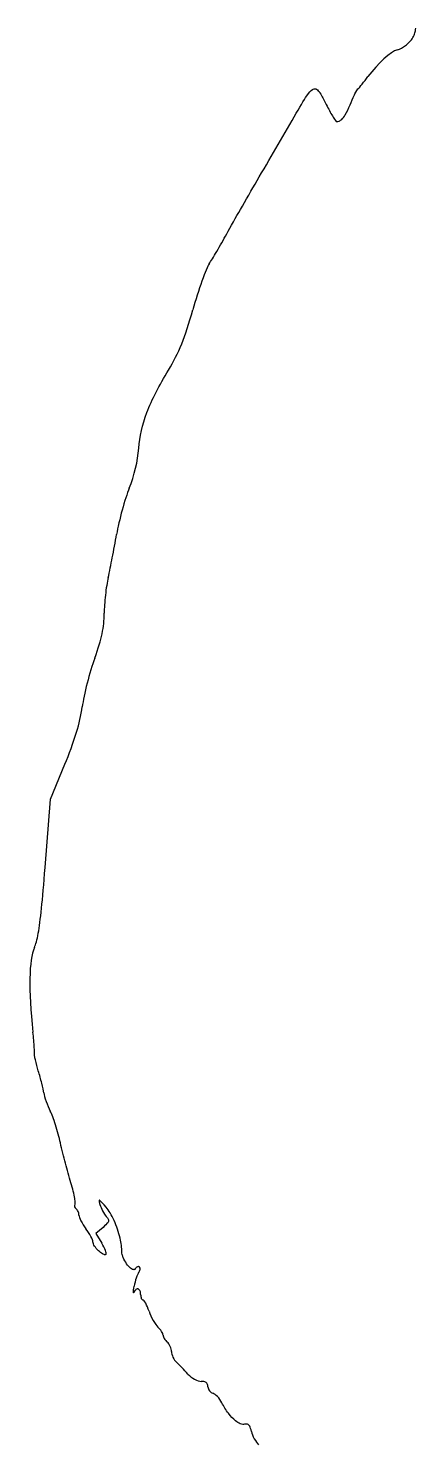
# Model space of a CAD drawing. Header units: millimetres. Extents: x -72 to 1, y -1 to 114.
# Drawn here: x -42.85 to -40.18, y 73.33 to 83.1 of the extents above; entities that cross this region are included whole.
import ezdxf

# ---------------------------------------------------------------- set-up
doc = ezdxf.new("R2010")
doc.units = ezdxf.units.MM
doc.header["$MEASUREMENT"] = 0

msp = doc.modelspace()

# ---------------------------------------------------------------- linework, layer by layer
for p, q in [((-42.6934, 77.7841), (-42.5944, 78.0256)), ((-42.7308, 77.3138), (-42.6934, 77.7841)), ((-42.3317, 74.8324), (-42.3815, 74.7892)), ((-42.3815, 74.7892), (-42.3409, 74.7237))]:
    msp.add_line(p, q)
for centre, major_axis, ratio, start_param, end_param in [((-40.4292, 82.7797), (0.1474, 0.17), 0.226126, 0.341742, 1.842688), ((-40.7742, 82.5597), (0.0534, -0.1038), 0.09083, 4.64025, 6.242617), ((-41.6704, 81.2269), (0.0781, 0.2551), 0.080802, 0.255564, 1.866891), ((-42.2136, 80.0639), (-0.0844, -0.3114), 0.316187, 1.208739, 2.120557), ((-42.1832, 79.7489), (0.0582, 0.2234), 0.102602, 0.663302, 2.271146), ((-42.2976, 79.1827), (0.0183, 0.1711), 0.110203, 0.724415, 2.333238), ((-42.4112, 78.6007), (0.0622, 0.2328), 0.103022, 0.865187, 2.472063), ((-41.893, 73.7479), (-0.8666, 3.0613), 0.121814, 0.145864, 0.61974), ((-42.7038, 75.6862), (-0.0344, 0.0883), 0.144134, 0.542913, 2.153258), ((-42.6628, 75.4906), (0.0456, -0.1595), 0.100792, 1.044721, 2.651133), ((-42.5072, 74.9789), (-0.0132, 0.0182), 0.955122, 0.36958, 1.978828), ((-42.5173, 74.9298), (0.0101, -0.0321), 0.504717, 1.011593, 2.617915), ((-42.4515, 74.8547), (-0.0446, 0.0684), 0.209032, 0.307027, 1.915408), ((-42.3251, 74.9558), (0.029, -0.0568), 0.210188, 3.984554, 5.591066), ((-42.4482, 74.7944), (0.045, -0.0669), 0.188708, 0.270079, 1.879619), ((-42.3511, 74.7105), (-0.0384, 0.0646), 0.207489, 3.190701, 4.794302), ((-42.0979, 74.4545), (0.0175, 0.0698), 0.18459, 0.390133, 2.006172), ((-42.0964, 74.5345), (-0.0126, -0.0262), 0.606521, 2.928798, 4.537022), ((-42.0993, 74.5341), (-0.0169, -0.0258), 0.594692, 1.424889, 3.022281), ((-42.057, 74.3686), (-0.0006, 0.0374), 0.418315, 1.528304, 3.138293), ((-42.0314, 74.2564), (0.026, -0.0747), 0.189589, 1.474566, 3.078975), ((-41.9795, 74.2206), (-0.0391, 0.0813), 0.220901, 1.041653, 2.648657), ((-41.9523, 74.1208), (0.0322, -0.0378), 0.317977, 0.353688, 1.966376), ((-41.8899, 74.0649), (-0.0251, 0.0316), 0.394708, 0.45785, 2.066781), ((-41.8878, 74), (0.0186, -0.0463), 0.451232, 0.840998, 2.453262), ((-41.8272, 73.9437), (-0.025, 0.0502), 0.419492, 0.697028, 2.305847), ((-41.7004, 73.8191), (0.0618, -0.0424), 0.390504, 4.164798, 5.769207), ((-41.5757, 73.724), (-0.022, 0.0326), 0.745581, 0.830245, 2.43783), ((-41.5463, 73.6339), (0.0389, -0.0536), 0.35232, 1.13114, 2.737647), ((-41.2727, 73.3911), (-0.0332, 0.0649), 0.304974, 0.858521, 2.466346)]:
    msp.add_ellipse(centre, major_axis=major_axis, ratio=ratio, start_param=start_param, end_param=end_param)
for points, knots in [([(-40.3032, 82.951), (-40.2832, 82.957), (-40.2643, 82.967), (-40.2266, 82.995), (-40.2089, 83.0144), (-40.1905, 83.0453), (-40.1856, 83.0559), (-40.1789, 83.0774), (-40.177, 83.0882), (-40.177, 83.099)], [0, 0, 0, 0, 0.00626886, 0.00626886, 0.01405028, 0.01405028, 0.01775573, 0.01775573, 0.02123077, 0.02123077, 0.02123077, 0.02123077]), ([(-40.5746, 82.6807), (-40.569, 82.6868), (-40.5584, 82.6995), (-40.533, 82.7312), (-40.5187, 82.7494), (-40.5059, 82.7662)], [0, 0, 0, 0, 0.002489469, 0.002489469, 0.005094337, 0.005094337, 0.005094337, 0.005094337]), ([(-41.0137, 82.4898), (-40.9761, 82.5551), (-40.9486, 82.6029), (-40.912, 82.6562), (-40.8998, 82.6702), (-40.8852, 82.6797), (-40.8815, 82.6813), (-40.8748, 82.6827), (-40.8718, 82.6828), (-40.8658, 82.6816), (-40.863, 82.6804), (-40.8563, 82.6764), (-40.8525, 82.673), (-40.8415, 82.661), (-40.8339, 82.6495), (-40.8145, 82.6159), (-40.8023, 82.5916), (-40.7875, 82.5623)], [0, 0, 0, 0, 0.02261566, 0.02261566, 0.03804035, 0.03804035, 0.04327818, 0.04327818, 0.04737769, 0.04737769, 0.05160036, 0.05160036, 0.05795024, 0.05795024, 0.07055353, 0.07055353, 0.08665961, 0.08665961, 0.08665961, 0.08665961]), ([(-40.6295, 82.5716), (-40.6206, 82.5941), (-40.6098, 82.6183), (-40.5961, 82.6456), (-40.5828, 82.6718), (-40.5746, 82.6807)], [0, 0, 0, 0, 0.007267714, 0.007267714, 0.009353267, 0.009353267, 0.009353267, 0.009353267]), ([(-40.7212, 82.4558), (-40.7153, 82.4559), (-40.7097, 82.4572), (-40.6979, 82.4624), (-40.6921, 82.4666), (-40.6786, 82.4791), (-40.6703, 82.4897), (-40.6505, 82.5224), (-40.6397, 82.546), (-40.6295, 82.5716)], [0, 0, 0, 0, 0.00176197, 0.00176197, 0.00387071, 0.00387071, 0.00731017, 0.00731017, 0.0121682, 0.0121682, 0.0121682, 0.0121682]), ([(-41.2699, 82.0492), (-41.23, 82.1171), (-41.1816, 82.2001), (-41.1001, 82.3402), (-41.0524, 82.4226), (-41.0137, 82.4898)], [0, 0, 0, 0, 0.02360682, 0.02360682, 0.0470495, 0.0470495, 0.0470495, 0.0470495]), ([(-41.4795, 81.6817), (-41.4533, 81.7298), (-41.4144, 81.7986), (-41.3486, 81.9139), (-41.307, 81.986), (-41.2699, 82.0492)], [0, 0, 0, 0, 0.01644368, 0.01644368, 0.03724577, 0.03724577, 0.03724577, 0.03724577]), ([(-41.6, 81.4753), (-41.5886, 81.4923), (-41.5693, 81.524), (-41.5252, 81.5994), (-41.5008, 81.6426), (-41.4795, 81.6817)], [0, 0, 0, 0, 0.00613825, 0.00613825, 0.01241942, 0.01241942, 0.01241942, 0.01241942]), ([(-41.8809, 80.7427), (-41.8448, 80.8026), (-41.8161, 80.8581), (-41.7635, 80.9882), (-41.74, 81.0616), (-41.7129, 81.1584)], [0, 0, 0, 0, 0.02098701, 0.02098701, 0.04186084, 0.04186084, 0.04186084, 0.04186084]), ([(-42.0856, 80.2038), (-42.0796, 80.2854), (-42.062, 80.364), (-41.9947, 80.5411), (-41.9451, 80.636), (-41.8809, 80.7427)], [0, 0, 0, 0, 0.02454531, 0.02454531, 0.05042853, 0.05042853, 0.05042853, 0.05042853]), ([(-42.2964, 79.3122), (-42.2875, 79.3506), (-42.2763, 79.4059), (-42.258, 79.4993), (-42.2471, 79.5579), (-42.2383, 79.6095)], [0, 0, 0, 0, 0.01184373, 0.01184373, 0.02666952, 0.02666952, 0.02666952, 0.02666952]), ([(-42.3891, 78.7565), (-42.3646, 78.8241), (-42.3483, 78.8768), (-42.3279, 78.9734), (-42.324, 79.0168), (-42.3239, 79.066)], [0, 0, 0, 0, 0.0215759, 0.0215759, 0.04299714, 0.04299714, 0.04299714, 0.04299714]), ([(-42.5944, 78.0256), (-42.5656, 78.0959), (-42.5366, 78.1725), (-42.4971, 78.3033), (-42.4827, 78.3625), (-42.4748, 78.4221)], [0, 0, 0, 0, 0.02277945, 0.02277945, 0.04038014, 0.04038014, 0.04038014, 0.04038014]), ([(-42.8046, 76.7614), (-42.7949, 76.7833), (-42.7865, 76.8138), (-42.7631, 76.9454), (-42.7492, 77.0827), (-42.7308, 77.3138)], [0, 0, 0, 0, 0.0071776, 0.0071776, 0.02047317, 0.02047317, 0.02047317, 0.02047317]), ([(-42.8045, 76.0275), (-42.8043, 76.0284), (-42.8042, 76.0297), (-42.8036, 76.04), (-42.8048, 76.0613), (-42.8076, 76.1035), (-42.8113, 76.1435), (-42.815, 76.1786)], [0, 0, 0, 0, 0.00027365, 0.00027365, 0.00250781, 0.00250781, 0.0105431, 0.0105431, 0.0105431, 0.0105431]), ([(-42.7779, 75.9114), (-42.7853, 75.9358), (-42.7929, 75.963), (-42.8002, 75.9952), (-42.8024, 76.0052), (-42.8041, 76.0162), (-42.8045, 76.0195), (-42.8048, 76.0243), (-42.8048, 76.0262), (-42.8045, 76.0275)], [0, 0, 0, 0, 0.007656, 0.007656, 0.0103069, 0.0103069, 0.01118674, 0.01118674, 0.01182001, 0.01182001, 0.01182001, 0.01182001]), ([(-42.7398, 75.7592), (-42.7419, 75.7735), (-42.7472, 75.7978), (-42.761, 75.8531), (-42.7695, 75.884), (-42.7779, 75.9114)], [0, 0, 0, 0, 0.004321808, 0.004321808, 0.008675473, 0.008675473, 0.008675473, 0.008675473]), ([(-42.5537, 75.14), (-42.5661, 75.1803), (-42.5801, 75.2314), (-42.6031, 75.3187), (-42.6162, 75.3708), (-42.626, 75.4145)], [0, 0, 0, 0, 0.01266769, 0.01266769, 0.02593732, 0.02593732, 0.02593732, 0.02593732]), ([(-42.5257, 74.9914), (-42.5254, 74.992), (-42.5251, 74.9928), (-42.5243, 74.9954), (-42.5241, 74.9978), (-42.5237, 75.0095), (-42.5257, 75.0231), (-42.5316, 75.0596), (-42.5411, 75.0991), (-42.5537, 75.14)], [0, 0, 0, 0, 0.00022336, 0.00022336, 0.00082112, 0.00082112, 0.00332388, 0.00332388, 0.01185809, 0.01185809, 0.01185809, 0.01185809]), ([(-42.3097, 74.9713), (-42.3321, 74.9968), (-42.3457, 75.0118), (-42.3542, 75.0181), (-42.3557, 75.019), (-42.3573, 75.0194), (-42.3576, 75.0194), (-42.3581, 75.0194), (-42.3583, 75.0193), (-42.3587, 75.0191), (-42.3588, 75.019), (-42.3591, 75.0186), (-42.3593, 75.0184), (-42.3595, 75.0177), (-42.3596, 75.0172), (-42.3597, 75.0155), (-42.3596, 75.0141), (-42.3586, 75.0071), (-42.3564, 74.9992), (-42.3533, 74.989)], [0, 0, 0, 0, 0.0101932, 0.0101932, 0.01196867, 0.01196867, 0.01242776, 0.01242776, 0.01273199, 0.01273199, 0.01301129, 0.01301129, 0.01337278, 0.01337278, 0.01402436, 0.01402436, 0.01543929, 0.01543929, 0.01937064, 0.01937064, 0.01937064, 0.01937064]), ([(-42.3104, 74.9081), (-42.3041, 74.9009), (-42.2994, 74.8949), (-42.2953, 74.8865), (-42.2944, 74.8837), (-42.294, 74.8782), (-42.2943, 74.8757), (-42.2959, 74.8705), (-42.2974, 74.8676), (-42.3054, 74.8561), (-42.3159, 74.8462), (-42.3317, 74.8324)], [0, 0, 0, 0, 0.00289398, 0.00289398, 0.00447922, 0.00447922, 0.00588661, 0.00588661, 0.00750673, 0.00750673, 0.01178645, 0.01178645, 0.01178645, 0.01178645]), ([(-42.2021, 74.6644), (-42.2017, 74.6908), (-42.2064, 74.7233), (-42.2243, 74.7982), (-42.2387, 74.841), (-42.272, 74.9168), (-42.2909, 74.9501), (-42.3097, 74.9713)], [0, 0, 0, 0, 0.00790941, 0.00790941, 0.01713464, 0.01713464, 0.02633684, 0.02633684, 0.02633684, 0.02633684]), ([(-42.3121, 74.6464), (-42.3129, 74.6456), (-42.3138, 74.645), (-42.3159, 74.6441), (-42.317, 74.6439), (-42.3201, 74.6437), (-42.3221, 74.644), (-42.3279, 74.6455), (-42.3321, 74.6474), (-42.3445, 74.6544), (-42.3545, 74.6623), (-42.374, 74.6812), (-42.3833, 74.6923), (-42.3933, 74.7079), (-42.3963, 74.7132), (-42.4001, 74.7228), (-42.4015, 74.7276), (-42.4015, 74.7321)], [0, 0, 0, 0, 0.00032355, 0.00032355, 0.00068328, 0.00068328, 0.00125339, 0.00125339, 0.00248382, 0.00248382, 0.0055275, 0.0055275, 0.00871285, 0.00871285, 0.01015342, 0.01015342, 0.01128968, 0.01128968, 0.01128968, 0.01128968]), ([(-42.1098, 74.5466), (-42.1107, 74.5451), (-42.1119, 74.5438), (-42.1144, 74.5419), (-42.1157, 74.5413), (-42.1186, 74.5406), (-42.1201, 74.5406), (-42.124, 74.541), (-42.1264, 74.5417), (-42.1331, 74.5447), (-42.1376, 74.5478), (-42.1505, 74.5584), (-42.1602, 74.5692), (-42.1782, 74.5945), (-42.1865, 74.6091), (-42.1954, 74.6304), (-42.1979, 74.6377), (-42.2011, 74.6512), (-42.2021, 74.6579), (-42.2021, 74.6644)], [0, 0, 0, 0, 0.00052197, 0.00052197, 0.00094935, 0.00094935, 0.00141172, 0.00141172, 0.0021251, 0.0021251, 0.00361357, 0.00361357, 0.00711212, 0.00711212, 0.01068287, 0.01068287, 0.01237074, 0.01237074, 0.01385489, 0.01385489, 0.01385489, 0.01385489]), ([(-42.1181, 74.3845), (-42.1186, 74.3834), (-42.1191, 74.3823), (-42.1198, 74.3811), (-42.1201, 74.3807), (-42.1205, 74.3804), (-42.1206, 74.3804), (-42.1207, 74.3803), (-42.1208, 74.3803), (-42.1209, 74.3803), (-42.1209, 74.3803), (-42.1211, 74.3804), (-42.1211, 74.3804), (-42.1212, 74.3806), (-42.1213, 74.3807), (-42.1215, 74.381), (-42.1216, 74.3813), (-42.1218, 74.3826), (-42.1219, 74.384), (-42.122, 74.3926), (-42.1203, 74.4077), (-42.117, 74.428)], [0, 0, 0, 0, 0.000337894, 0.000337894, 0.00050807, 0.00050807, 0.000560847, 0.000560847, 0.000593847, 0.000593847, 0.000622414, 0.000622414, 0.000655899, 0.000655899, 0.000713194, 0.000713194, 0.000848853, 0.000848853, 0.001311606, 0.001311606, 0.004117267, 0.004117267, 0.004117267, 0.004117267]), ([(-42.0727, 74.37), (-42.0727, 74.3791), (-42.074, 74.3867), (-42.0778, 74.3967), (-42.0798, 74.4), (-42.0837, 74.4043), (-42.0856, 74.4058), (-42.0894, 74.4076), (-42.0913, 74.4081), (-42.095, 74.4082), (-42.0969, 74.4079), (-42.101, 74.4065), (-42.1031, 74.4053), (-42.1077, 74.4017), (-42.11, 74.399), (-42.1144, 74.3925), (-42.1165, 74.3885), (-42.1181, 74.3845)], [0, 0, 0, 0, 0.00273726, 0.00273726, 0.00460459, 0.00460459, 0.00591581, 0.00591581, 0.00696721, 0.00696721, 0.00801363, 0.00801363, 0.00934837, 0.00934837, 0.01124476, 0.01124476, 0.01364588, 0.01364588, 0.01364588, 0.01364588]), ([(-41.7467, 73.8206), (-41.7597, 73.835), (-41.775, 73.8512), (-41.8, 73.8769), (-41.815, 73.8919), (-41.8261, 73.9022)], [0, 0, 0, 0, 0.00583564, 0.00583564, 0.01061829, 0.01061829, 0.01061829, 0.01061829]), ([(-41.6085, 73.7339), (-41.6085, 73.74), (-41.6092, 73.7452), (-41.6121, 73.7531), (-41.6139, 73.7562), (-41.6187, 73.7614), (-41.6215, 73.7634), (-41.6287, 73.767), (-41.6332, 73.7683), (-41.6432, 73.77), (-41.6491, 73.7704), (-41.6548, 73.7704)], [0, 0, 0, 0, 0.001825675, 0.001825675, 0.003216638, 0.003216638, 0.004546351, 0.004546351, 0.006278393, 0.006278393, 0.008453881, 0.008453881, 0.008453881, 0.008453881]), ([(-41.3574, 73.4745), (-41.3613, 73.4735), (-41.3653, 73.4733), (-41.3753, 73.4742), (-41.3813, 73.476), (-41.3967, 73.4825), (-41.4073, 73.4893), (-41.4346, 73.5115), (-41.4515, 73.5295), (-41.4847, 73.5733), (-41.5, 73.5981), (-41.5126, 73.6235)], [0, 0, 0, 0, 0.00119602, 0.00119602, 0.00300872, 0.00300872, 0.00621081, 0.00621081, 0.01085944, 0.01085944, 0.01575818, 0.01575818, 0.01575818, 0.01575818]), ([(-41.3094, 73.4259), (-41.3128, 73.4413), (-41.3164, 73.4527), (-41.3233, 73.465), (-41.3259, 73.4683), (-41.3311, 73.4728), (-41.3337, 73.4742), (-41.3396, 73.4761), (-41.3427, 73.4764), (-41.3497, 73.4762), (-41.3537, 73.4755), (-41.3574, 73.4745)], [0, 0, 0, 0, 0.00472898, 0.00472898, 0.00723241, 0.00723241, 0.00925468, 0.00925468, 0.01133637, 0.01133637, 0.01389116, 0.01389116, 0.01389116, 0.01389116])]:
    msp.add_open_spline(points, degree=3, knots=knots)

doc.saveas('drawing.dxf')
